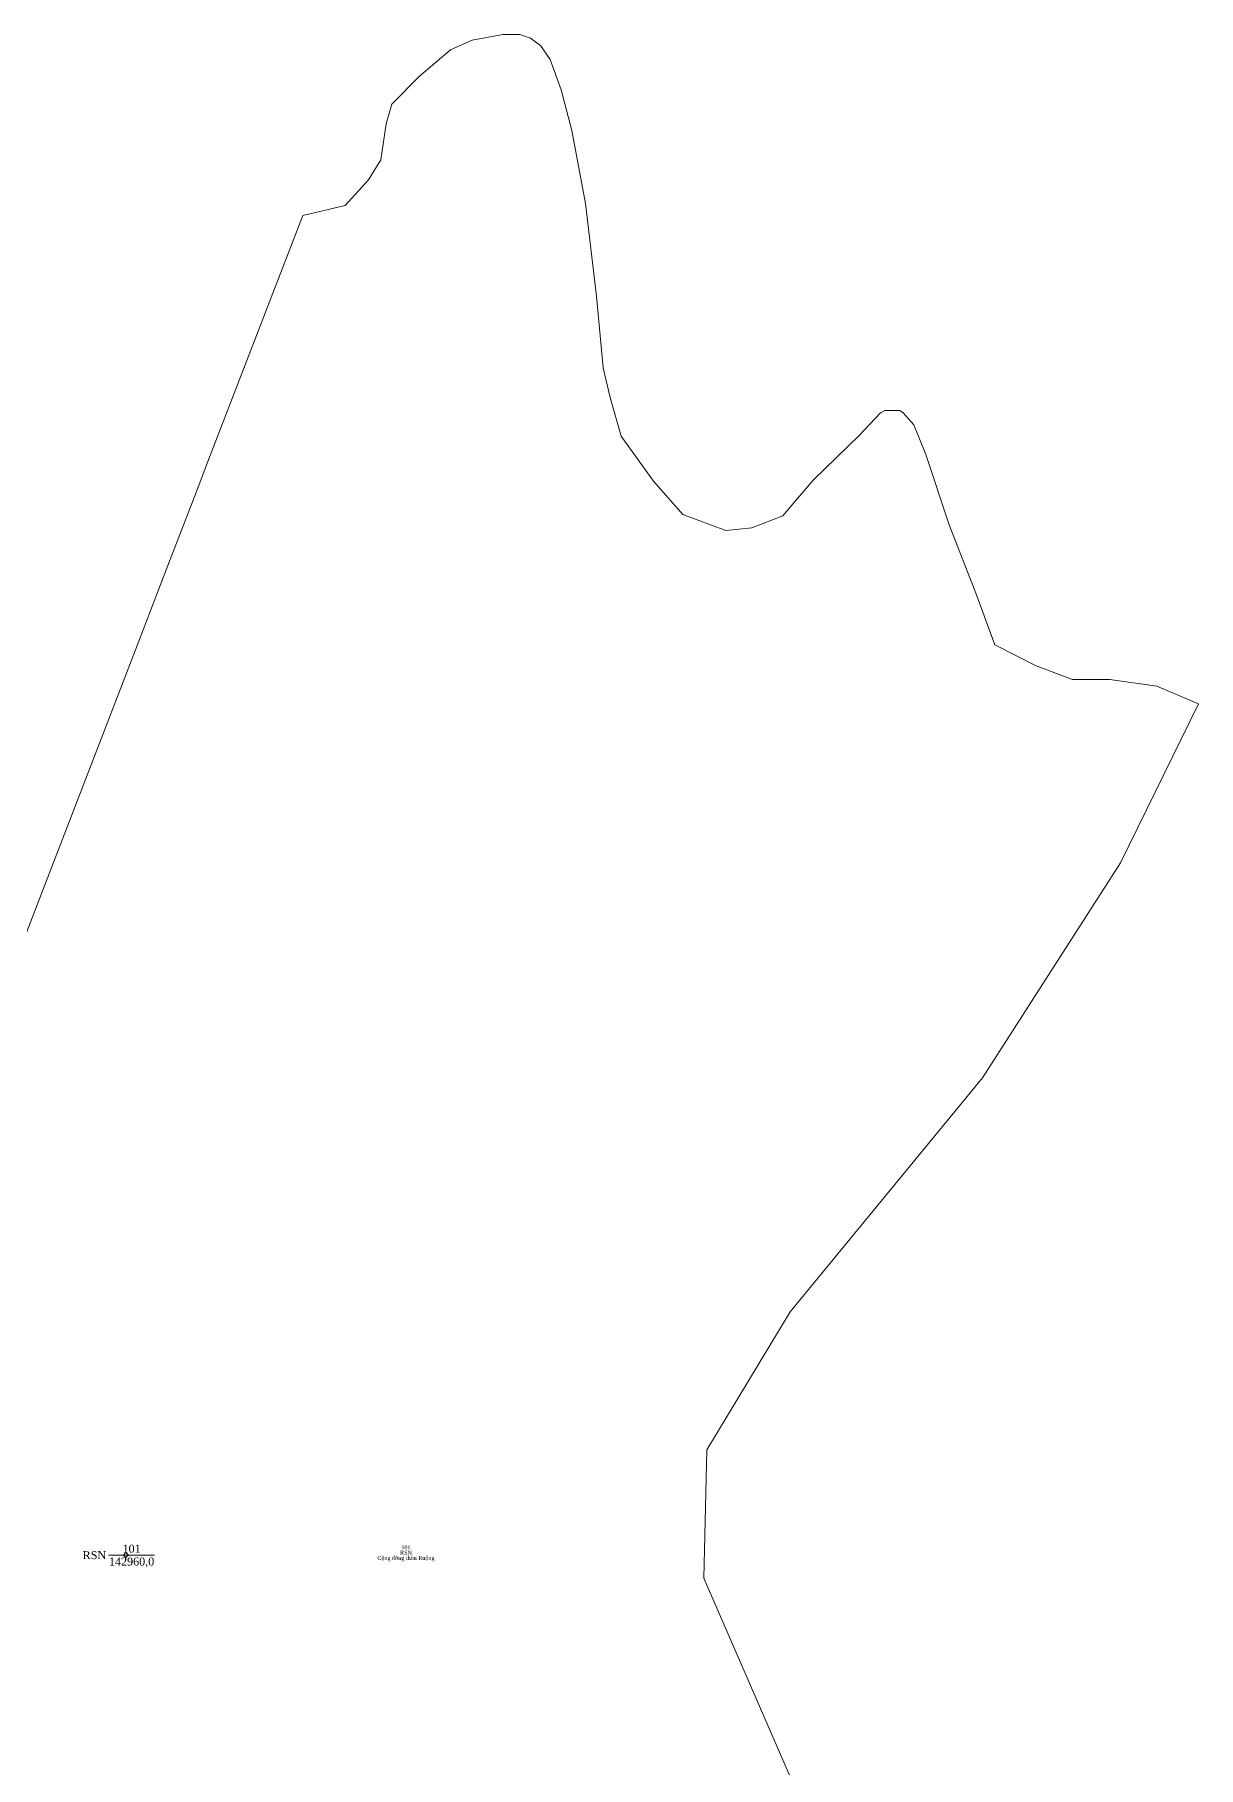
# Model space of a CAD drawing. Header units: metres. Extents: x 543340 to 549474, y 1840490 to 1845220.
# Drawn here: x 547157.1 to 547448, y 1842953.6 to 1843386.6 of the extents above; entities that cross this region are included whole.
import ezdxf
from ezdxf.enums import TextEntityAlignment as Align

# ---------------------------------------------------------------- set-up
doc = ezdxf.new("R2010")
doc.units = ezdxf.units.M
doc.header["$MEASUREMENT"] = 0
for name, color, linetype, lineweight in [('Level 10', 7, 'Continuous', 0), ('Level 11', 7, 'Continuous', 0), ('Level 13', 7, 'Continuous', 0), ('Level 15', 7, 'Continuous', 0), ('Level 2', 7, 'Continuous', 0), ('Level 4', 7, 'Continuous', 0)]:
    doc.layers.add(name, color=color, linetype=linetype, lineweight=lineweight)
doc.styles.add('Style-Times New Roman', font='times.ttf')

# ---------------------------------------------------------------- blocks, each defined once
blk = doc.blocks.new('CENTRD')
at = {"layer": 'Level 11', "linetype": 'Continuous', "lineweight": 0}
h = blk.add_hatch(color=1, dxfattribs=at)
edge = h.paths.add_edge_path()
edge.add_arc((0, 0), 1.5, 0, 360)
at = {"layer": 'Level 11', "color": 1, "linetype": 'Continuous', "lineweight": 0}
for p, q in [((-6.25, 0), (-12.5, 0)), ((0, 6.25), (-6.25, 0)), ((-6.25, 0), (0, -6.25)), ((0, 12.5), (0, 6.25)), ((6.25, 0), (0, 6.25)), ((0, -6.25), (6.25, 0)), ((12.5, 0), (6.25, 0)), ((0, -6.25), (0, -12.5))]:
    blk.add_line(p, q, dxfattribs=at)
blk = doc.blocks.new('N_THUA_8')
at = {"layer": 'Level 13', "color": 1, "linetype": 'Continuous', "lineweight": 0}
blk.add_line((-4.32, 0), (7.2, 0), dxfattribs=at)
at = {"layer": 'Level 13', "color": 5, "linetype": 'Continuous', "lineweight": 0, "style": 'Style-Times New Roman'}
blk.add_text('101', height=2, dxfattribs=at).set_placement((1.44, 1.6), align=Align.MIDDLE_CENTER)
at = {"layer": 'Level 2', "color": 3, "linetype": 'Continuous', "lineweight": 0, "style": 'Style-Times New Roman'}
blk.add_text('RSN', height=2, dxfattribs=at).set_placement((-4.92, 0), align=Align.MIDDLE_RIGHT)
at = {"layer": 'Level 4', "color": 1, "linetype": 'Continuous', "lineweight": 0, "style": 'Style-Times New Roman'}
blk.add_text('142960,0', height=2, dxfattribs=at).set_placement((1.44, -1.6), align=Align.MIDDLE_CENTER)

msp = doc.modelspace()

# ---------------------------------------------------------------- linework, layer by layer
at = {"layer": 'Level 10', "color": 7, "lineweight": 0, "flags": 128}
msp.add_lwpolyline([(547131, 1843100), (547182.69, 1843234), (547190.4, 1843254), (547198.12, 1843274), (547200, 1843278.88), (547224.13, 1843341.43), (547234.71, 1843343.95), (547240.57, 1843350.4), (547243.66, 1843355.36), (547245, 1843364.33), (547246.38, 1843369.3), (547253.25, 1843376.18), (547261.02, 1843382.89), (547266.44, 1843385.3), (547274.15, 1843386.65), (547278.37, 1843386.65), (547281.03, 1843385.76), (547283.57, 1843383.91), (547285.96, 1843380.46), (547288.73, 1843372.86), (547291.37, 1843362.66), (547294.84, 1843344.41), (547297.59, 1843321.27), (547299.21, 1843303.37), (547300.95, 1843295.96), (547303.71, 1843286.27), (547311.79, 1843275.05), (547319.16, 1843266.69), (547329.89, 1843262.73), (547336.41, 1843263.39), (547344.15, 1843266.37), (547347.28, 1843270.12), (547351.81, 1843275.4), (547363.23, 1843286.45), (547368.57, 1843292.13), (547369.6, 1843292.71), (547373.41, 1843292.71), (547374.19, 1843292.13), (547376.89, 1843289.16), (547379.91, 1843281.76), (547385.76, 1843264.18), (547392.41, 1843247.07), (547397.11, 1843234.13), (547407.48, 1843228.94), (547416.58, 1843225.52), (547425.85, 1843225.52), (547437.66, 1843223.83), (547448.02, 1843219.39), (547428.53, 1843179.65), (547394.08, 1843125.94), (547346.01, 1843067.42), (547325.18, 1843032.96), (547324.38, 1843000.88), (547349.42, 1842943.41)], dxfattribs=at)

# ---------------------------------------------------------------- block references
at = {"layer": 'Level 11', "color": 1, "linetype": 'Continuous', "lineweight": 0, "xscale": 0.1, "yscale": 0.1, "zscale": 0.1}
msp.add_blockref('CENTRD', (547179.9, 1843006.64), dxfattribs=at)
at = {"layer": 'Level 2', "color": 3, "linetype": 'Continuous', "lineweight": 0}
msp.add_blockref('N_THUA_8', (547179.9, 1843006.64), dxfattribs=at)

# ---------------------------------------------------------------- texts
at = {"layer": 'Level 15', "color": 1, "linetype": 'Continuous', "lineweight": 0, "insert": (547249.92, 1843007.09), "char_height": 1, "attachment_point": 5, "line_spacing_factor": 0.790495, "style": 'Style-Times New Roman'}
msp.add_mtext('101\\PRSN\\PCộng đồng thôn Ruộng', dxfattribs=at)

doc.saveas('drawing.dxf')
